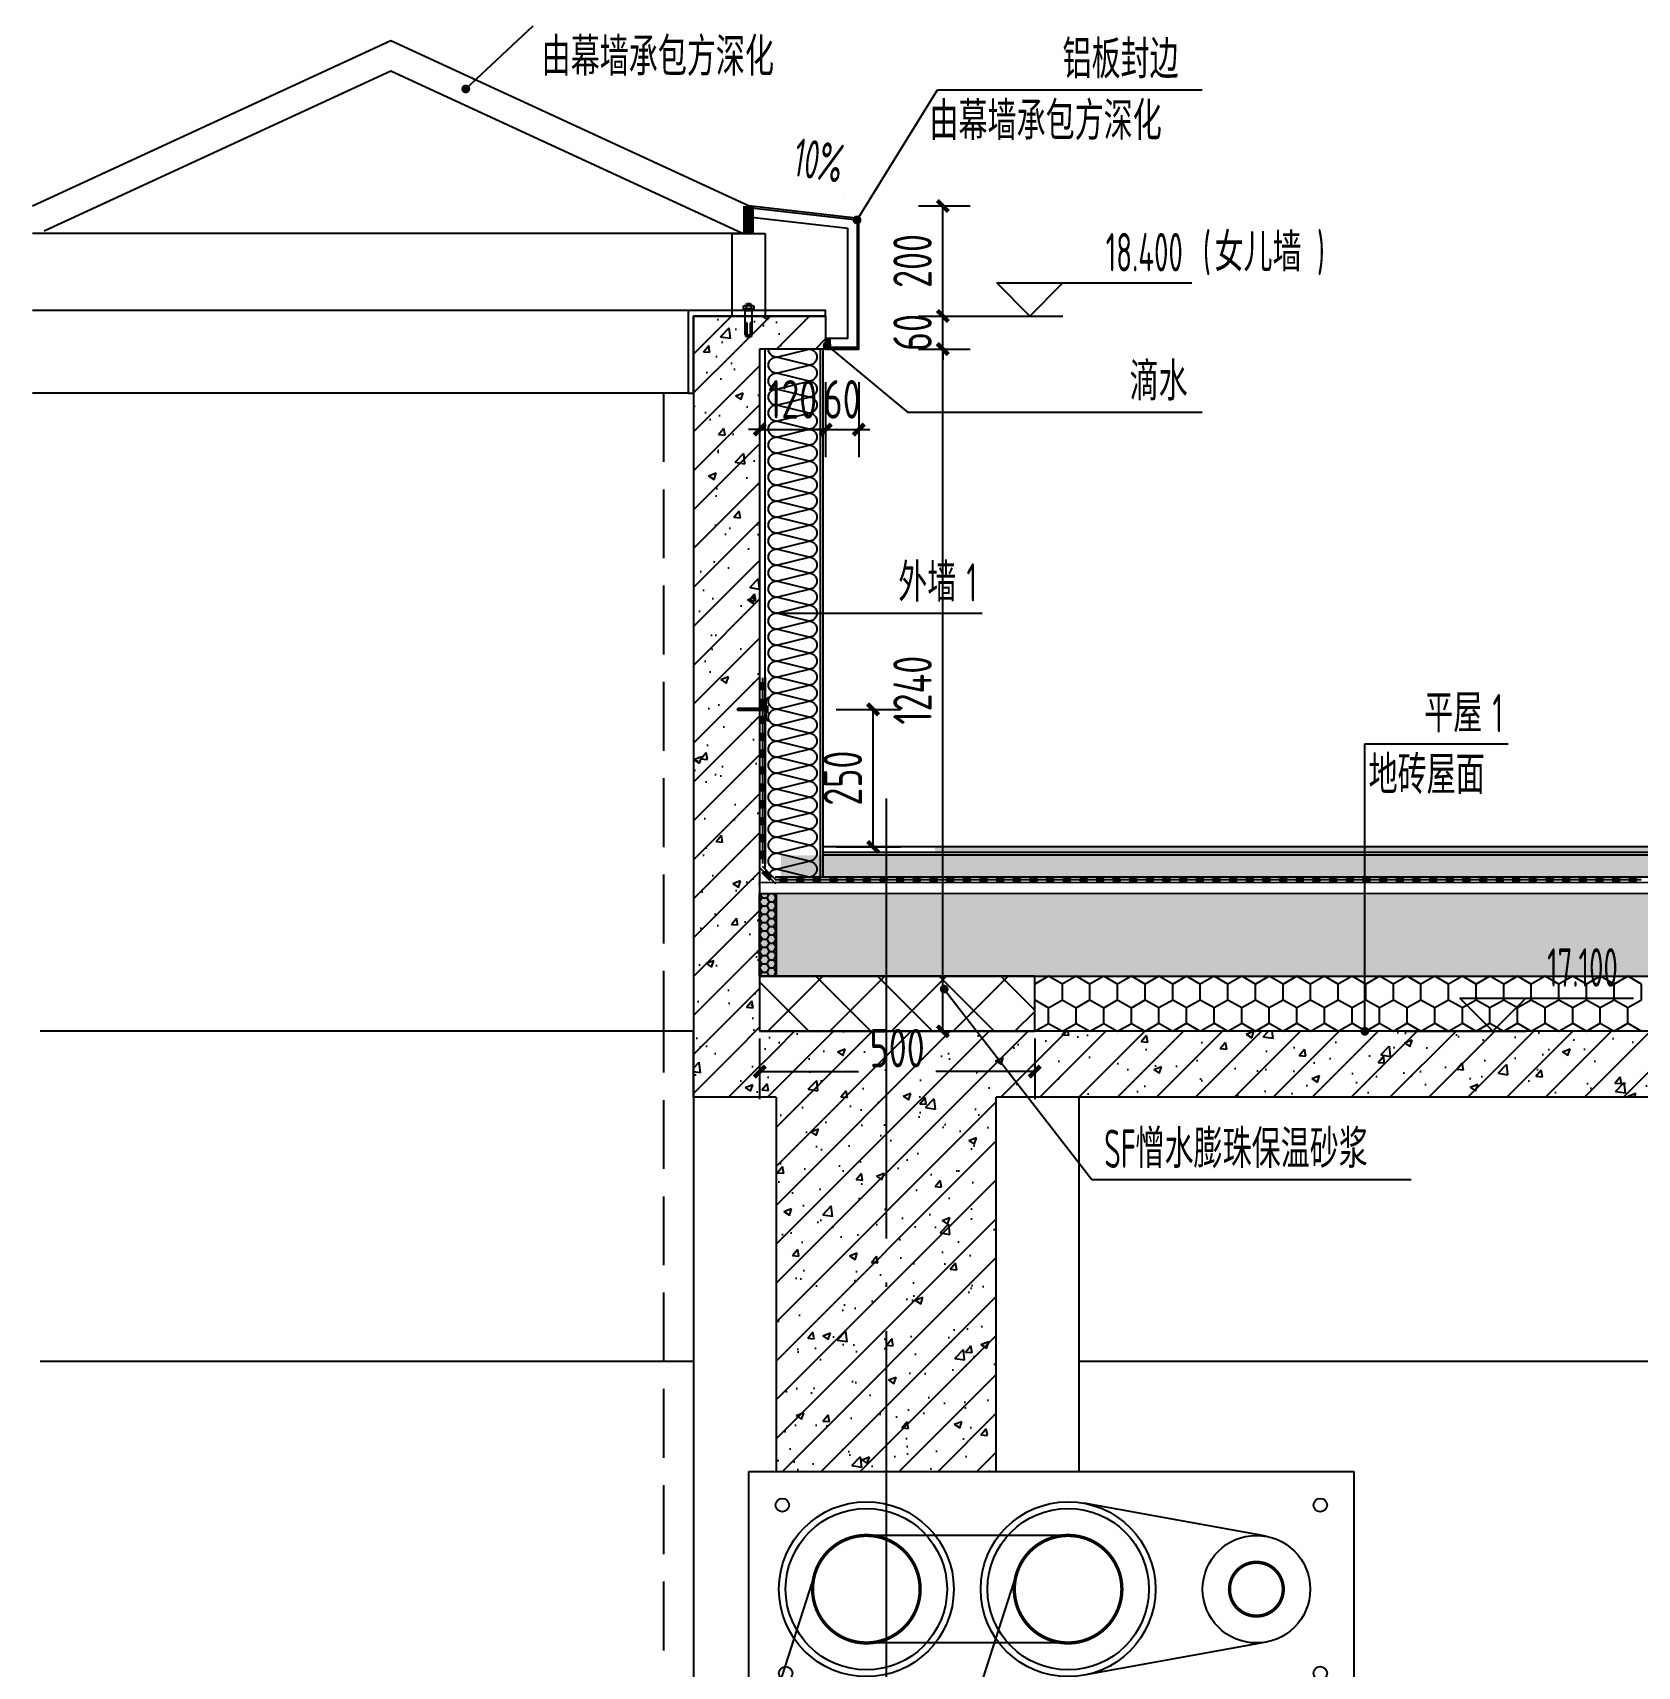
# Model space of a CAD drawing. Extents: x 198753 to 882193, y -399300 to 132460.
# Drawn here: x 440545 to 443461, y 15946 to 18915 of the extents above; entities that cross this region are included whole.
import ezdxf

# ---------------------------------------------------------------- set-up
doc = ezdxf.new("R2010")
doc.units = 0
doc.header["$LTSCALE"] = 1000
doc.header["$MEASUREMENT"] = 0
doc.linetypes.add('DASH', pattern=[0.35, 0.25, -0.1])
doc.linetypes.add('DOTE', pattern=[2.42, 2, -0.2, 0.02, -0.2])
for name, color, linetype in [('01-标注_尺寸', 124, 'Continuous'), ('01-标注_标高', 200, 'Continuous'), ('01-标注_符号', 200, 'Continuous'), ('02-TEXT_标注', 130, 'Continuous'), ('05-填充_天正', 26, 'Continuous'), ('A-C_窗', 140, 'Continuous'), ('A-D-金属剖线', 200, 'Continuous'), ('A-D_龙骨', 131, 'Continuous'), ('A-O_屋面', 201, 'Continuous'), ('A-O_防水层', 222, 'Continuous'), ('A-STR-面层', 191, 'Continuous'), ('A-SUR_保温', 222, 'Continuous'), ('A-SUR_看线', 231, 'Continuous'), ('A-TECH_结构', 21, 'Continuous'), ('A_AXIS-轴线', 36, 'DOTE'), ('A_STR-砼墙', 51, 'Continuous'), ('A_STR-砼柱', 51, 'Continuous'), ('构造物', 145, 'Continuous'), ('钢龙骨', 173, 'Continuous')]:
    doc.layers.add(name, color=color, linetype=linetype)
doc.styles.add('_TCH_DIM', font='ROS1', dxfattribs={"width": 0.8, "bigfont": 'JD'})
doc.styles.add('_TCH_DIM_T3', font='ROS1', dxfattribs={"width": 0.8, "bigfont": 'JD'})
doc.dimstyles.new('_TCH_ARCH&&20', dxfattribs={"dimtxt": 70, "dimasz": 20, "dimexe": 50, "dimexo": 60, "dimgap": 20, "dimtad": 1, "dimdec": 0, "dimzin": 0, "dimdsep": 46, "dimtxsty": '_TCH_DIM_T3', "dimblk": 'ARCHTICK', "dimcen": 0.09, "dimclrt": 4, "dimazin": 2, "dimtfac": 1, "dimtdec": 0, "dimtix": 1, "dimtmove": 2, "dimatfit": 3, "dimfxl": 0, "dimtolj": 1, "dimtzin": 0, "dimarcsym": 0})
pattern_1 = [(45, (0, 0), (-35.355339, 35.355339), []), (50, (0, 0), (143.452037, -12.550427), [15, -165]), (355, (0, 0), (-27.750267, 150.438427), [12, -132]), (100.4514, (11.95, -1.05), (115.701876, 137.88791), [12.74804, -140.228422]), (46.1842, (0, 40), (213.44821, -33.1038), [22.5, -247.5]), (96.6356, (17.79, 37.24), (186.93254, 194.82357), [19.12206, -210.3426]), (351.1842, (0, 40), (186.93239, 194.82372), [18, -198]), (21, (20, 30), (119.38141, -80.523778), [15, -165]), (326, (20, 30), (48.663066, 145.03001), [12, -132]), (71.4514, (29.95, 23.29), (168.044526, 64.5061), [12.74804, -140.228422]), (37.5, (0, 0), (2.431971, 66.578771), [0, -130.4, 0, -134, 0, -132.5]), (7.5, (0, 0), (52.613907, 78.882342), [0, -76.4, 0, -127.4, 0, -50.5]), (327.5, (-44.6, 0), (106.764487, -4.5109743), [0, -50, 0, -156, 0, -207]), (317.5, (-64.6, 0), (116.637234, 20.020996), [0, -65, 0, -103.6, 0, -147])]

# ---------------------------------------------------------------- blocks, each defined once
blk = doc.blocks.new('双轨双帘防火卷帘门')
for p, q in [((-100, 0), (800, 0)), ((-100, -339.1), (-100, 0)), ((800, 0), (800, -409.1)), ((669.3, -96.3), (398.2, -47.1)), ((375, -95), (75, -95)), ((-1.5, -151.6), (-67.1, -354.7)), ((298.5, -151.6), (232.9, -354.7)), ((375, -255), (75, -255)), ((669.3, -253.7), (398.2, -302.9)), ((800, -339.1), (-100, -339.1)), ((-100, -339.1), (-100, -489.1)), ((200, -339.1), (200, -489.1)), ((-40, -409.1), (-40, -489.1)), ((260, -409.1), (260, -489.1)), ((310, -409.1), (800, -409.1)), ((-85, -489.1), (-85, -474.1)), ((-55, -474.1), (-55, -489.1)), ((215, -489.1), (215, -474.1)), ((245, -474.1), (245, -489.1)), ((-100, -489.1), (-85, -489.1)), ((-55, -489.1), (-40, -489.1)), ((200, -489.1), (215, -489.1)), ((245, -489.1), (260, -489.1))]:
    blk.add_line(p, q)
at = {"const_width": 5}
for points in [[(75, -95, -1), (75, -255, -1), (75, -95, -1)], [(375, -95, -1), (375, -255, -1), (375, -95, -1)], [(655, -135, -1), (655, -215, -1), (655, -135, 687123916425.603516)]]:
    blk.add_lwpolyline(points, format="xyb", dxfattribs=at)
for points in [[(-60, -339.1, 0.285714), (-60, -409.1), (10, -409.1), (10, -339.1)], [(240, -339.1, 0.285714), (240, -409.1), (310, -409.1), (310, -339.1)]]:
    blk.add_lwpolyline(points, format="xyb", close=True, dxfattribs=at)
for centre, radius in [((-50, -50), 10), ((75, -175), 130), ((375, -175), 130), ((750, -50), 10), ((75, -175), 120), ((375, -175), 120), ((655, -175), 80), ((-45, -300), 10), ((750, -300), 10)]:
    blk.add_circle(centre, radius)
blk.add_arc((296.2, -374.1), 66.3, 162.9588, 180)
blk = doc.blocks.new('A$C1C2A6847')
for p, q in [((52, 23.1), (55, 28.3)), ((52, 19.1), (55, 14)), ((55, 28.3), (55, 14))]:
    blk.add_line(p, q)
for points in [[(56, 42.1), (51, 37.1), (51, 5.1), (56, 0.1)], [(56.7, 41.4), (52, 36.7), (52, 26.6)], [(0, 21.1), (2, 23.1), (52, 23.1), (52, 19.1), (2, 19.1), (0, 21.1)], [(52, 25.6), (52, 16.6)], [(52, 15.6), (52, 5.6), (56.7, 0.9)]]:
    blk.add_lwpolyline(points)
for centre, start, end in [((56.4, 41.8), 315, 135), ((52, 26.1), 270, 90), ((52, 16.1), 270, 90), ((56.4, 0.5), 225, 45)]:
    blk.add_arc(centre, 0.5, start, end)
blk = doc.blocks.new('fdsgfd')
at = {"layer": '构造物', "linetype": 'DASH', "ltscale": 0.2}
for p, q in [((-7.9, 1.4), (-11.9, 1.4)), ((-11.9, 1.4), (-11.9, 0)), ((-11.9, 0), (-3.5, 0)), ((-9.2, 8.1), (-9.2, 3.7)), ((-6.8, 2.8), (-7.9, 2.8)), ((-7.9, 2.8), (-7.9, 1.4)), ((7.9, 1.4), (-7.9, 1.4)), ((-3.7, 9), (-7, 9)), ((-6.8, 2.8), (6.8, 2.8)), ((6, 0), (-6, 0)), ((-6, 0), (-6, -45)), ((-4.6, 8.2), (-4.6, 3.6)), ((-3.7, 13), (-4, 12.3)), ((4, 11.7), (-4, 12.3)), ((-4, 12.3), (-3.4, 10.9)), ((-3.4, 10.9), (-4, 9.7)), ((4, 9), (-4, 9.7)), ((-4, 9.7), (-3.7, 9)), ((3.4, 13), (-3.7, 13)), ((4, 9), (-3.7, 9)), ((-3.4, 10.9), (3.4, 10.4)), ((4, 11.7), (3.4, 13)), ((3.4, 10.4), (4, 11.7)), ((4, 9), (3.4, 10.4)), ((3.5, 0), (11.9, 0)), ((7, 9), (4, 9)), ((4.6, 8.2), (4.6, 3.6)), ((6, -45), (6, 0)), ((7.9, 2.8), (6.8, 2.8)), ((7.9, 1.4), (7.9, 2.8)), ((11.9, 1.4), (7.9, 1.4)), ((9.2, 3.7), (9.2, 8.1)), ((11.9, 0), (11.9, 1.4)), ((-6, -45), (-4, -45)), ((-4, -45), (-5.3, -48)), ((-5.3, -48), (5.3, -48)), ((5.3, -48), (4, -45)), ((4, -45), (6, -45))]:
    blk.add_line(p, q, dxfattribs=at)
for points in [[(-6.8, 9, -0.219294), (-4.6, 8.2, -0.173205), (4.6, 8.2, -0.102242), (6.8, 9)], [(-6.8, 2.8, 0.219294), (-4.6, 3.6, 0.173205), (4.6, 3.6, 0.102242), (6.8, 2.8)]]:
    blk.add_lwpolyline(points, format="xyb", dxfattribs=at)
blk.add_lwpolyline([(-4, -45), (-4, -22.3), (-2.7, -22.3), (-2.7, -45), (2.7, -45), (2.7, -22.3), (4, -22.3), (4, -45)], dxfattribs=at)
for centre, radius, start, end in [((-7.1, 6.1), 2.86, 86.7154, 137.7444), ((-6.8, 6.4), 3.56, 227.5084, 271.3321), ((6.9, 6.2), 3.43, 267.786, 313.3734), ((7, 5.8), 3.15, 44.7477, 90.8069)]:
    blk.add_arc(centre, radius, start, end, dxfattribs=at)
blk = doc.blocks.new('kyuhtr')
blk.add_lwpolyline([(50, -30), (200, -30), (200, 30), (50, 30)], close=True)
at = {"const_width": 20}
blk.add_lwpolyline([(50, 0), (0, 0)], dxfattribs=at)
blk = doc.blocks.new('$LinePat$聚苯板')
at = {"color": 0}
for p, q in [((14.8, -8.6), (0, 0)), ((29.7, 0), (14.8, -8.6)), ((14.8, -8.6), (14.8, -25.7)), ((14.8, -25.7), (0, -34.3)), ((0, -34.3), (0, -51.4)), ((29.7, -34.3), (14.8, -25.7)), ((0, -51.4), (14.8, -60)), ((14.8, -60), (29.7, -51.4))]:
    blk.add_line(p, q, dxfattribs=at)
blk = doc.blocks.new('*U237')
at = {"layer": 'A-SUR_保温', "color": 26}
blk.add_lwpolyline([(0, 0), (30, 0), (30, 150.3), (0, 150.3), (0, 0)], dxfattribs=at)
at = {"layer": 'A-SUR_保温', "color": 26, "xscale": -0.5060437014247401, "yscale": 0.5, "zscale": 0.5, "rotation": 270.0000009086517}
for p in [(30, 135.2), (30, 120.2), (30, 105.2), (30, 90.2), (30, 75.1), (30, 60.1), (30, 45.1), (30, 30.1), (30, 15), (30, 0)]:
    blk.add_blockref('$LinePat$聚苯板', p, dxfattribs=at)
blk = doc.blocks.new('_ArchTick')
at = {"color": 0, "linetype": 'ByBlock', "const_width": 0.4}
blk.add_lwpolyline([(-0.5, -0.5), (0.5, 0.5)], dxfattribs=at)
blk = doc.blocks.new('*D2115')
at = {"layer": '01-标注_尺寸', "color": 0, "lineweight": -2, "transparency": 16777216}
for p, q in [((0, -13.3), (0, -123.3)), ((500, -13.3), (500, -123.3)), ((0, -73.3), (179.6, -73.3)), ((500, -73.3), (320.4, -73.3))]:
    blk.add_line(p, q, dxfattribs=at)
at = {"layer": 'Defpoints', "color": 0, "transparency": 16777216}
for p in [(0, 46.7), (500, 46.7), (500, -73.3)]:
    blk.add_point(p, dxfattribs=at)
at = {"layer": '01-标注_尺寸', "color": 0, "lineweight": -2, "transparency": 16777216, "xscale": 20, "yscale": 20, "zscale": 20, "rotation": 180}
blk.add_blockref('_ArchTick', (0, -73.3), dxfattribs=at)
at = {"layer": '01-标注_尺寸', "color": 0, "lineweight": -2, "transparency": 16777216, "xscale": 20, "yscale": 20, "zscale": 20}
blk.add_blockref('_ArchTick', (500, -73.3), dxfattribs=at)
at = {"layer": '01-标注_尺寸', "color": 4, "transparency": 16777216, "insert": (250, -30.6), "char_height": 70, "attachment_point": 5, "style": '_TCH_DIM_T3'}
blk.add_mtext('\\A1;500', dxfattribs=at)
blk = doc.blocks.new('$LinePat$防水层2')
at = {"color": 0}
blk.add_line((0, 0), (600, 0), dxfattribs=at)
blk.add_solid([(150, 0), (450, 0), (150, -100), (450, -100)], dxfattribs=at)
blk = doc.blocks.new('$LinePat$岩棉板')
at = {"color": 0}
for p, q in [((0, -17), (12, -67)), ((12, -67), (24, -17))]:
    blk.add_line(p, q, dxfattribs=at)
for centre, start, end in [((12, -17), 0, 180), ((0, -67), 270, 0), ((24, -67), 180, 270)]:
    blk.add_arc(centre, 12, start, end, dxfattribs=at)
at = {"layer": 'Defpoints'}
blk.add_point((0, 0.1), dxfattribs=at)
at = {"layer": 'Defpoints', "color": 0}
blk.add_point((24, -84), dxfattribs=at)
blk = doc.blocks.new('*D1442')
at = {"layer": '01-标注_尺寸', "color": 0, "lineweight": -2, "transparency": 16777216}
for p, q in [((441986.2, 18279.8), (441986.2, 18143.4)), ((442046.2, 18279.8), (442046.2, 18143.4)), ((441986.2, 18193.4), (441966.2, 18193.4)), ((441986.2, 18193.4), (442046.2, 18193.4)), ((442046.2, 18193.4), (442066.2, 18193.4))]:
    blk.add_line(p, q, dxfattribs=at)
at = {"layer": 'Defpoints', "color": 0, "transparency": 16777216}
for p in [(441986.2, 18339.8), (442046.2, 18339.8), (442046.2, 18193.4)]:
    blk.add_point(p, dxfattribs=at)
at = {"layer": '01-标注_尺寸', "color": 0, "lineweight": -2, "transparency": 16777216, "xscale": 20, "yscale": 20, "zscale": 20}
blk.add_blockref('_ArchTick', (441986.2, 18193.4), dxfattribs=at)
at = {"layer": '01-标注_尺寸', "color": 0, "lineweight": -2, "transparency": 16777216, "xscale": 20, "yscale": 20, "zscale": 20, "rotation": 180}
blk.add_blockref('_ArchTick', (442046.2, 18193.4), dxfattribs=at)
at = {"layer": '01-标注_尺寸', "color": 4, "transparency": 16777216, "insert": (442016.2, 18248.4), "char_height": 70, "attachment_point": 5, "style": '_TCH_DIM_T3'}
blk.add_mtext('\\A1;60', dxfattribs=at)
blk = doc.blocks.new('*D1443')
at = {"layer": '01-标注_尺寸', "color": 0, "lineweight": -2, "transparency": 16777216}
for p, q in [((441866.2, 18279.8), (441866.2, 18143.4)), ((441986.2, 18279.8), (441986.2, 18143.4)), ((441866.2, 18193.4), (441846.2, 18193.4)), ((441866.2, 18193.4), (441986.2, 18193.4)), ((441986.2, 18193.4), (442006.2, 18193.4))]:
    blk.add_line(p, q, dxfattribs=at)
at = {"layer": 'Defpoints', "color": 0, "transparency": 16777216}
for p in [(441866.2, 18339.8), (441986.2, 18339.8), (441986.2, 18193.4)]:
    blk.add_point(p, dxfattribs=at)
at = {"layer": '01-标注_尺寸', "color": 0, "lineweight": -2, "transparency": 16777216, "xscale": 20, "yscale": 20, "zscale": 20}
blk.add_blockref('_ArchTick', (441866.2, 18193.4), dxfattribs=at)
at = {"layer": '01-标注_尺寸', "color": 0, "lineweight": -2, "transparency": 16777216, "xscale": 20, "yscale": 20, "zscale": 20, "rotation": 180}
blk.add_blockref('_ArchTick', (441986.2, 18193.4), dxfattribs=at)
at = {"layer": '01-标注_尺寸', "color": 4, "transparency": 16777216, "insert": (441926.2, 18248.4), "char_height": 70, "attachment_point": 5, "style": '_TCH_DIM_T3'}
blk.add_mtext('\\A1;120', dxfattribs=at)
blk = doc.blocks.new('*D1444')
at = {"layer": '01-标注_尺寸', "color": 0, "lineweight": -2, "transparency": 16777216}
for p, q in [((442155.1, 18599.8), (442249.1, 18599.8)), ((442199.1, 18399.8), (442199.1, 18599.8)), ((442155.1, 18399.8), (442249.1, 18399.8))]:
    blk.add_line(p, q, dxfattribs=at)
at = {"layer": 'Defpoints', "color": 0, "transparency": 16777216}
for p in [(442095.1, 18599.8), (442199.1, 18599.8), (442095.1, 18399.8)]:
    blk.add_point(p, dxfattribs=at)
at = {"layer": '01-标注_尺寸', "color": 0, "lineweight": -2, "transparency": 16777216, "xscale": 20, "yscale": 20, "zscale": 20}
for p, rotation in [((442199.1, 18599.8), 90), ((442199.1, 18399.8), 270)]:
    blk.add_blockref('_ArchTick', p, dxfattribs=dict(at, rotation=rotation))
at = {"layer": '01-标注_尺寸', "color": 4, "transparency": 16777216, "insert": (442144.1, 18499.8), "char_height": 70, "attachment_point": 5, "rotation": 90, "style": '_TCH_DIM_T3'}
blk.add_mtext('\\A1;200', dxfattribs=at)
blk = doc.blocks.new('*D1445')
at = {"layer": '01-标注_尺寸', "color": 0, "lineweight": -2, "transparency": 16777216}
for p, q in [((442199.1, 18399.8), (442199.1, 18419.8)), ((442155.1, 18399.8), (442249.1, 18399.8)), ((442199.1, 18339.8), (442199.1, 18399.8)), ((442155.1, 18339.8), (442249.1, 18339.8)), ((442199.1, 18339.8), (442199.1, 18319.8))]:
    blk.add_line(p, q, dxfattribs=at)
at = {"layer": 'Defpoints', "color": 0, "transparency": 16777216}
for p in [(442095.1, 18399.8), (442199.1, 18399.8), (442095.1, 18339.8)]:
    blk.add_point(p, dxfattribs=at)
at = {"layer": '01-标注_尺寸', "color": 0, "lineweight": -2, "transparency": 16777216, "xscale": 20, "yscale": 20, "zscale": 20}
for p, rotation in [((442199.1, 18399.8), 270), ((442199.1, 18339.8), 90)]:
    blk.add_blockref('_ArchTick', p, dxfattribs=dict(at, rotation=rotation))
at = {"layer": '01-标注_尺寸', "color": 4, "transparency": 16777216, "insert": (442144.1, 18369.8), "char_height": 70, "attachment_point": 5, "rotation": 90, "style": '_TCH_DIM_T3'}
blk.add_mtext('\\A1;60', dxfattribs=at)
blk = doc.blocks.new('*D1446')
at = {"layer": '01-标注_尺寸', "color": 0, "lineweight": -2, "transparency": 16777216}
for p, q in [((442155.1, 18339.8), (442249.1, 18339.8)), ((442199.1, 17100), (442199.1, 18339.8)), ((442155.1, 17100), (442249.1, 17100))]:
    blk.add_line(p, q, dxfattribs=at)
at = {"layer": 'Defpoints', "color": 0, "transparency": 16777216}
for p in [(442095.1, 18339.8), (442199.1, 18339.8), (442095.1, 17100)]:
    blk.add_point(p, dxfattribs=at)
at = {"layer": '01-标注_尺寸', "color": 0, "lineweight": -2, "transparency": 16777216, "xscale": 20, "yscale": 20, "zscale": 20}
for p, rotation in [((442199.1, 18339.8), 90), ((442199.1, 17100), 270)]:
    blk.add_blockref('_ArchTick', p, dxfattribs=dict(at, rotation=rotation))
at = {"layer": '01-标注_尺寸', "color": 4, "transparency": 16777216, "insert": (442144.1, 17719.9), "char_height": 70, "attachment_point": 5, "rotation": 90, "style": '_TCH_DIM_T3'}
blk.add_mtext('\\A1;1240', dxfattribs=at)
blk = doc.blocks.new('*D1457')
at = {"layer": '01-标注_尺寸', "color": 0, "lineweight": -2, "transparency": 16777216}
for p, q in [((442005.4, 17685), (442122.4, 17685)), ((442072.4, 17435), (442072.4, 17685)), ((442005.4, 17435), (442122.4, 17435))]:
    blk.add_line(p, q, dxfattribs=at)
at = {"layer": 'Defpoints', "color": 0, "transparency": 16777216}
for p in [(441945.4, 17685), (442072.4, 17685), (441945.4, 17435)]:
    blk.add_point(p, dxfattribs=at)
at = {"layer": '01-标注_尺寸', "color": 0, "lineweight": -2, "transparency": 16777216, "xscale": 20, "yscale": 20, "zscale": 20}
for p, rotation in [((442072.4, 17685), 90), ((442072.4, 17435), 270)]:
    blk.add_blockref('_ArchTick', p, dxfattribs=dict(at, rotation=rotation))
at = {"layer": '01-标注_尺寸', "color": 4, "transparency": 16777216, "insert": (442017.4, 17560), "char_height": 70, "attachment_point": 5, "rotation": 90, "style": '_TCH_DIM_T3'}
blk.add_mtext('\\A1;250', dxfattribs=at)
blk = doc.blocks.new('dfsgfdgh')
at = {"transparency": 33554641}
h = blk.add_hatch(dxfattribs=at)
h.set_pattern_fill('ANSI37', color=26, scale=50)
h.set_pattern_definition([(45, (4580, -17100), (-56.1266, 56.1266), []), (135, (4580, -17100), (-56.1266, -56.1266), [])])
h.paths.add_polyline_path([(0, 0), (500, 0), (500, 100), (0, 100)])
at = {"color": 26}
blk.add_lwpolyline([(0, 0), (500, 0), (500, 100), (0, 100)], close=True, dxfattribs=at)
at = {"layer": '01-标注_尺寸'}
dim = blk.add_linear_dim(base=(500, -73.3), p1=(0, 46.7), p2=(500, 46.7), angle=360, dimstyle='_TCH_ARCH&&20', dxfattribs=at)
dim.commit()
dim.dimension.update_dxf_attribs({"geometry": '*D2115', "text_midpoint": (250, -30.6), "dimtype": 161})

msp = doc.modelspace()

# ---------------------------------------------------------------- hatches: boundary and pattern name
at = {"layer": '05-填充_天正'}
h = msp.add_hatch(dxfattribs=at)
h.set_pattern_fill('钢筋混凝土', color=256, scale=20, style=0)
h.set_pattern_definition(pattern_1)
h.paths.add_polyline_path([(441746.2, 18399.8), (441746.2, 18339.8), (441986.2, 18339.8), (441986.2, 18399.8)])
h = msp.add_hatch(dxfattribs=at)
h.set_pattern_fill('钢筋混凝土', color=256, scale=20, style=0)
h.set_pattern_definition(pattern_1)
h.paths.add_polyline_path([(441866.2, 18339.8), (441746.2, 18339.8), (441746.2, 17100), (441826.2, 17060), (441866.2, 17100)])
h = msp.add_hatch(dxfattribs=at)
h.set_pattern_fill('钢筋混凝土', color=256, scale=20, style=0)
h.set_pattern_definition(pattern_1)
h.paths.add_polyline_path([(441826.2, 17060), (441746.2, 17100), (441746.2, 16980), (441866.2, 16980)])
h = msp.add_hatch(dxfattribs=at)
h.set_pattern_fill('钢筋混凝土', color=256, scale=20, style=0)
h.set_pattern_definition(pattern_1)
h.paths.add_polyline_path([(441896.2, 16980), (441896.2, 17100), (441866.2, 17100), (441826.2, 17060), (441866.2, 16980)])
h = msp.add_hatch(dxfattribs=at)
h.set_pattern_fill('钢筋混凝土', color=256, scale=20, style=0)
h.set_pattern_definition(pattern_1)
h.paths.add_polyline_path([(442296.2, 16300), (442296.2, 17100), (441896.2, 17100), (441896.2, 16300)])
h = msp.add_hatch(dxfattribs=at)
h.set_pattern_fill('钢筋混凝土', color=256, scale=20, style=0)
h.set_pattern_definition(pattern_1)
h.paths.add_polyline_path([(442296.2, 17100), (442296.2, 16980), (444196.2, 16980), (444196.2, 17100)])
at = {"layer": 'A-SUR_保温'}
h = msp.add_hatch(dxfattribs=at)
h.set_pattern_fill('ANSI36', color=26, scale=10)
h.set_pattern_definition([(45, (333711.75, 419523.093), (8.4189901, 30.8696304), [39.6875, -7.9375, 0, -7.9375])])
h.paths.add_polyline_path([(445223.9, 17425), (445223.9, 17435), (442185, 17435), (442185, 17425)])
h = msp.add_hatch(dxfattribs=at)
h.set_pattern_fill('混凝土', color=26, scale=15)
h.set_pattern_definition([(50, (333711.75, 419523.09), (107.589027, -9.41282), [11.25, -123.75]), (355, (333711.75, 419523.09), (-20.8127, 112.82882), [9, -99]), (100.4514, (333720.72, 419522.31), (86.776407, 103.415931), [9.561029, -105.171317]), (46.1842, (333711.75, 419553.09), (160.086157, -24.827852), [16.875, -185.625]), (96.6356, (333725.09, 419551.02), (140.199406, 146.11768), [14.34154, -157.75695]), (351.1842, (333711.75, 419553.1), (140.19929, 146.11779), [13.5, -148.5]), (21, (333726.75, 419545.59), (89.536058, -60.392834), [11.25, -123.75]), (326, (333726.75, 419545.59), (36.4973, 108.772507), [9, -99]), (71.4514, (333734.21, 419540.56), (126.033394, 48.379575), [9.561029, -105.171317]), (37.5, (333711.75, 419523.093), (1.8239783, 49.934078), [0, -97.8, 0, -100.5, 0, -99.375]), (7.5, (333711.75, 419523.093), (39.4604306, 59.161757), [0, -57.3, 0, -95.55, 0, -37.875]), (327.5, (333678.3, 419523.093), (80.0733654, -3.3832308), [0, -37.5, 0, -117, 0, -155.25]), (317.5, (333663.3, 419523.09), (87.477925, 15.015747), [0, -48.75, 0, -77.7, 0, -110.25])])
h.paths.add_polyline_path([(445223.9, 17380.2), (445223.9, 17420), (441904.7, 17420), (441905.3, 17380)])
h = msp.add_hatch(dxfattribs=at)
h.set_pattern_fill('加气混凝土', color=26, scale=20)
h.set_pattern_definition([(0, (453941.29, 415249.9), (120, 240), [0, -240]), (0, (453800.89, 415217.5), (120, 240), [0, -240]), (0, (453878.89, 415215.1), (120, 240), [0, -240]), (0, (453964.09, 415285.9), (120, 240), [0, -240]), (0, (453864.49, 415203.1), (120, 240), [0, -240]), (0, (453988.09, 415437.1), (120, 240), [0, -240]), (0, (453914.89, 415417.9), (120, 240), [0, -240]), (0, (453953.29, 415387.9), (120, 240), [0, -240]), (0, (453757.69, 415383.1), (120, 240), [0, -240]), (0, (453875.29, 415372.3), (120, 240), [0, -240]), (0, (453829.69, 415311.1), (120, 240), [0, -240]), (0, (453832.09, 415221.1), (120, 240), [0, -240]), (0, (453922.09, 415211.5), (120, 240), [0, -240]), (0, (453988.09, 415317.1), (120, 240), [0, -240]), (0, (453763.69, 415279.9), (120, 240), [0, -240]), (0, (453784.09, 415320.7), (120, 240), [0, -240]), (0, (453877.69, 415303.9), (120, 240), [0, -240]), (0, (453844.09, 415269.1), (120, 240), [0, -240]), (0, (453824.89, 415348.3), (120, 240), [0, -240]), (0, (453854.89, 415438.3), (120, 240), [0, -240]), (0, (453773.29, 415229.5), (120, 240), [0, -240]), (0, (453905.29, 415389.1), (120, 240), [0, -240]), (0, (453793.69, 415392.7), (120, 240), [0, -240]), (0, (453774.49, 415423.9), (120, 240), [0, -240]), (130.601294, (453973.343, 415361.95), (-599.99999337, 720.00000315), [10.53662, -4414.8444]), (18.434949, (453956.2, 415366.52), (599.9999978, 239.9999982), [10.8421, -1507.05116]), (90, (453956.2, 415356.24), (120, 240), [10.28571, -469.71426]), (161.565051, (453966.486, 415352.807), (-600.000003, 239.999982), [10.8421, -1507.05116]), (53.130102, (453966.486, 415352.807), (120, 240), [11.42857, -1188.5714]), (135, (453975.63, 415230.52), (-120.000015, 239.999984), [9.69746, -669.12504]), (45, (453961.91, 415230.52), (120, 239.999999), [9.69746, -669.12504]), (135, (453968.77, 415223.664), (-120.000015, 239.999984), [9.69746, -669.12504]), (45, (453968.77, 415223.664), (120, 239.999999), [9.69746, -669.12504]), (116.56505, (453860.2, 415391.66), (-2e-05, 479.99999), [12.77753, -255.5506]), (180, (453854.49, 415403.1), (-120, 240), [13.71429, -226.2857]), (63.43495, (453835.06, 415391.66), (1e-06, 480), [12.77753, -255.5506]), (116.56505, (453840.77, 415380.24), (-2e-05, 479.99999), [12.77753, -255.5506]), (0, (453840.77, 415380.24), (120, 240), [13.71429, -226.2857]), (63.43495, (453854.49, 415380.24), (1e-06, 480), [12.77753, -255.5506]), (107.102728, (453950.4855, 415310.521), (-359.99998624, 1200.00000194), [15.54454, -6513.161]), (143.972626, (453945.914, 415325.379), (-2279.9999711, 1679.9999981), [15.54454, -3248.808]), (180, (453933.34, 415334.52), (-120, 240), [14.85714, -225.14284]), (36.0273733, (453905.914, 415325.379), (2279.99998315, 1679.9999819), [15.54454, -3248.808]), (71.565051, (453901.343, 415311.664), (360.000002, 1199.999998), [14.45613, -1503.43712]), (107.102728, (453905.914, 415296.807), (-359.99998624, 1200.00000194), [15.54454, -6513.161]), (143.972626, (453918.486, 415287.664), (-2279.9999711, 1679.9999981), [15.54454, -3248.808]), (0, (453918.49, 415287.66), (120, 240), [14.85714, -225.14284]), (36.0273733, (453933.343, 415287.664), (2279.99998315, 1679.9999819), [15.54454, -3248.808]), (71.565051, (453945.914, 415296.807), (360.000002, 1199.999998), [14.45613, -1503.43712]), (150.255118, (453952.77, 415422.52), (-360.0000009, 239.999997), [9.21401, -1925.72784]), (90, (453944.77, 415417.95), (120, 240), [9.14286, -470.8571]), (29.744881, (453944.77, 415417.95), (360.0000002, 239.9999989), [9.21401, -1925.72784]), (116.56505, (453896.77, 415252.24), (-2e-05, 479.99999), [12.77753, -255.5506]), (168.690067, (453891.057, 415263.664), (-1080.0000008, 239.999994), [11.6549, -2435.8742]), (41.185925, (453870.486, 415257.95), (2999.99998182, 2639.9999769), [12.14874, -5090.3208]), (90, (453870.49, 415246.52), (120, 240), [11.42857, -468.5714]), (138.814074, (453879.628, 415238.521), (-2999.99994668, 2640.0000168), [12.14874, -5090.3208]), (16.6992442, (453879.628, 415238.521), (3959.9999702, 1199.99998743), [11.93178, -4999.415]), (60.945396, (453891.057, 415241.95), (119.99999968, 239.99999788), [11.76643, -4930.1358]), (109.983106, (453796.2, 415352.807), (-600.00000226, 1679.99999555), [13.3768, -5604.879]), (155.556045, (453791.628, 415365.379), (-1560.00000595, 719.99998504), [13.8092, -5786.0526]), (24.4439547, (453766.486, 415365.379), (1560.00000078, 719.99999654), [13.8092, -5786.0526]), (70.0168934, (453761.914, 415352.807), (600.0000018, 1679.99999583), [13.3768, -5604.879]), (109.983106, (453766.486, 415340.236), (-600.00000226, 1679.99999555), [13.3768, -5604.879]), (160.016893, (453779.057, 415335.664), (-600.0000004, 239.9999891), [13.3768, -2795.751]), (19.9831065, (453779.057, 415335.664), (599.9999967, 239.9999996), [13.3768, -2795.751]), (70.0168934, (453791.628, 415340.236), (600.0000018, 1679.99999583), [13.3768, -5604.879]), (122.005383, (453885.343, 415331.093), (-120.0000161, 239.9999877), [10.78169, -2253.3736]), (18.434949, (453869.343, 415336.807), (599.9999978, 239.9999982), [10.8421, -1507.05116]), (90, (453869.34, 415326.52), (120, 240), [10.28571, -469.71426]), (161.565051, (453879.63, 415323.093), (-600.000003, 239.999982), [10.8421, -1507.05116]), (54.462322, (453879.628, 415323.093), (839.9999988, 1199.9999982), [9.83123, -4119.2846]), (116.56505, (453815.63, 415272.8), (-2e-05, 479.99999), [12.77753, -255.5506]), (180, (453809.91, 415284.24), (-120, 240), [12.57143, -227.42856]), (59.0362434, (453790.486, 415272.807), (120.0000004, 239.9999988), [13.32789, -2785.5288]), (120.963756, (453797.343, 415261.379), (-120.0000164, 239.999989), [13.32789, -2785.5288]), (0, (453797.34, 415261.38), (120, 240), [12.57143, -227.42856]), (63.43495, (453809.91, 415261.38), (1e-06, 480), [12.77753, -255.5506])])
h.paths.add_polyline_path([(445223.9, 17200.6), (445223.9, 17350.2), (441865, 17350), (441866.2, 17200)])

# ---------------------------------------------------------------- linework, layer by layer
at = {"layer": '01-标注_标高'}
for p, q in [((442357.4, 18399.8), (442297.4, 18459.8)), ((442297.4, 18459.8), (442652, 18459.8)), ((442357.4, 18399.8), (442417.4, 18459.8)), ((442197.4, 18399.8), (442417.4, 18399.8)), ((443198.5, 17100), (443138.5, 17160)), ((443138.5, 17160), (443454.3, 17160)), ((443198.5, 17100), (443258.5, 17160)), ((443038.5, 17100), (443258.5, 17100))]:
    msp.add_line(p, q, dxfattribs=at)
at = {"layer": '01-标注_符号'}
for p, q in [((441332.1, 18812.4), (441454.8, 18927.3)), ((442043.2, 18574.4), (442189.7, 18810.6)), ((442189.7, 18810.6), (442670.3, 18810.6)), ((441988.8, 18346.2), (442135.2, 18225.2)), ((442135.2, 18225.2), (442670.3, 18225.2)), ((441895, 17859.7), (442130.2, 17859.7)), ((442130.2, 17859.7), (442270.7, 17859.7)), ((442966.1, 17100), (442966.1, 17622.2)), ((442966.1, 17622.2), (443226.7, 17622.2)), ((442201.7, 17176.7), (442469.7, 16830.5)), ((442469.7, 16830.5), (443050.4, 16830.5))]:
    msp.add_line(p, q, dxfattribs=at)
at = {"layer": '01-标注_符号', "const_width": 8}
for points in [[(441329.2, 18809.7, 1), (441335.1, 18815.1, 1)], [(442041.1, 18571, 1), (442045.4, 18577.8, 1)], [(441985.7, 18348.7, 1), (441991.9, 18343.6, 1)], [(442199.2, 17179.8, 1), (442204.1, 17173.5, 1)], [(442966.1, 17096, 1), (442966.1, 17104, 1)]]:
    msp.add_lwpolyline(points, format="xyb", close=True, dxfattribs=at)
at = {"layer": '01-标注_符号'}
msp.add_lwpolyline([(441903.9, 18636.6, 0, 0, 0), (441961.3, 18627.9, 16, 0, 0), (442020.6, 18618.8, 0, 0, 0)], format="xyseb", dxfattribs=at)
at = {"layer": 'A-C_窗'}
for points in [[(441846.2, 18599.8), (441196.2, 18899.8), (440544.9, 18599.2)], [(441835.3, 18549.8), (441196.2, 18844.7), (440565.9, 18553.8)]]:
    msp.add_lwpolyline(points, dxfattribs=at)
at = {"layer": 'A-D-金属剖线'}
for points in [[(441986.2, 18339.8), (442046.2, 18339.8), (442046.2, 18577.2), (441846.2, 18599.8)], [(441846.2, 18596.7), (442043.2, 18574.4), (442043.2, 18342.8), (441986.2, 18342.8)], [(441986.2, 18359.8), (442026.2, 18359.8), (442026.2, 18558.8), (441846.2, 18579.3)]]:
    msp.add_lwpolyline(points, dxfattribs=at)
msp.add_lwpolyline([(441866.2, 18409.8), (441736.2, 18409.8), (441736.2, 18259.8), (441746.2, 18259.8), (441746.2, 18399.8), (441986.2, 18399.8), (441986.2, 18409.8)], close=True, dxfattribs=at)
at = {"layer": 'A-D-金属剖线', "const_width": 10}
msp.add_lwpolyline([(441991.2, 18359.8), (441991.2, 18339.8)], dxfattribs=at)
at = {"layer": 'A-D_龙骨'}
msp.add_line((441846.2, 18549.8), (440544.9, 18549.8), dxfattribs=at)
at = {"layer": 'A-O_屋面'}
for p, q in [((445223.9, 17435), (441980, 17435)), ((445223.9, 17425), (441980, 17425)), ((445223.9, 17420), (441980, 17420)), ((445223.9, 17370.2), (441865, 17370)), ((445223.9, 17350.2), (441866.2, 17350)), ((441866.2, 17200), (445223.9, 17200))]:
    msp.add_line(p, q, dxfattribs=at)
at = {"layer": 'A-O_防水层'}
for points in [[(445223.9, 17380.2), (441894.6, 17380)], [(445223.9, 17370.2), (441894.7, 17370)]]:
    msp.add_lwpolyline(points, dxfattribs=at)
at = {"layer": 'A-STR-面层', "linetype": 'DASH', "ltscale": 0.5}
msp.add_lwpolyline([(441736.2, 18259.8), (441691.2, 18259.8), (441691.2, 17150), (441691.2, 17150), (441691.2, 15700), (443996.2, 15700)], dxfattribs=at)
at = {"layer": 'A-SUR_保温'}
for p, q in [((441876.2, 17395.3), (441876.2, 18339.8)), ((441976.2, 18339.8), (441976.2, 17379.4)), ((441981.2, 18339.8), (441981.2, 17379.4))]:
    msp.add_line(p, q, dxfattribs=at)
at = {"layer": 'A-TECH_结构'}
for p, q in [((441746.2, 17100), (440558.8, 17100)), ((441746.2, 16500), (440558.8, 16500)), ((443996.2, 16500), (442446.2, 16500))]:
    msp.add_line(p, q, dxfattribs=at)
for points in [[(441746.2, 17100), (441746.2, 14800)], [(442446.2, 16980), (442446.2, 16300)]]:
    msp.add_lwpolyline(points, dxfattribs=at)
at = {"layer": 'A_AXIS-轴线', "ltscale": 0.4}
msp.add_line((442096.2, 17523.3), (442096.2, 11021.5), dxfattribs=at)
at = {"layer": 'A_STR-砼墙'}
for p, q in [((441746.2, 18399.8), (441746.2, 18339.8)), ((441986.2, 18399.8), (441746.2, 18399.8)), ((441986.2, 18399.8), (441986.2, 18339.8)), ((441746.2, 18339.8), (441746.2, 17100)), ((441866.2, 18339.8), (441866.2, 17100)), ((441986.2, 18339.8), (441866.2, 18339.8)), ((441746.2, 17100), (441746.2, 17100)), ((441746.2, 16980), (441746.2, 17100)), ((441896.2, 17100), (441866.2, 17100)), ((444196.2, 17100), (442296.2, 17100)), ((441866.2, 16980), (441746.2, 16980)), ((441896.2, 16980), (441866.2, 16980)), ((444196.2, 16980), (442296.2, 16980))]:
    msp.add_line(p, q, dxfattribs=at)
at = {"layer": 'A_STR-砼柱'}
for p, q in [((442296.2, 17100), (441896.2, 17100)), ((441896.2, 16980), (441896.2, 16300)), ((442296.2, 16300), (442296.2, 16980)), ((441896.2, 16300), (442296.2, 16300))]:
    msp.add_line(p, q, dxfattribs=at)
at = {"layer": '钢龙骨'}
for p, q in [((441736.2, 18409.8), (440544.9, 18409.8)), ((441736.2, 18259.8), (440544.9, 18259.8))]:
    msp.add_line(p, q, dxfattribs=at)

# ---------------------------------------------------------------- block references
at = {"xscale": -1}
msp.add_blockref('fdsgfd', (441846.2, 18409.8), dxfattribs=at)
at = {"layer": 'A-D_龙骨', "xscale": -1, "rotation": 90}
msp.add_blockref('kyuhtr', (441846.2, 18599.8), dxfattribs=at)
at = {"layer": 'A-O_防水层', "yscale": 0.05, "zscale": 0.05}
for p, xscale, rotation in [((441871.2, 17742.5), 0.05114198103585627, 270.0000000063334), ((441876.2, 17742.5), 0.05114198103585627, 270.0000000063334), ((441871.2, 17711.8), 0.05114198103585627, 270.0000000063334), ((441876.2, 17711.8), 0.05114198103585627, 270.0000000063334), ((441871.2, 17681.2), 0.05114198103585627, 270.0000000063334), ((441876.2, 17681.2), 0.05114198103585627, 270.0000000063334), ((441871.2, 17650.5), 0.05114198103585627, 270.0000000063334), ((441876.2, 17650.5), 0.05114198103585627, 270.0000000063334), ((441871.2, 17619.8), 0.05114198103585627, 270.0000000063334), ((441876.2, 17619.8), 0.05114198103585627, 270.0000000063334), ((441871.2, 17589.1), 0.05114198103585627, 270.0000000063334), ((441876.2, 17589.1), 0.05114198103585627, 270.0000000063334), ((441871.2, 17558.4), 0.05114198103585627, 270.0000000063334), ((441876.2, 17558.4), 0.05114198103585627, 270.0000000063334), ((441871.2, 17527.7), 0.05114198103585627, 270.0000000063334), ((441876.2, 17527.7), 0.05114198103585627, 270.0000000063334), ((441871.2, 17497.1), 0.05114198103585627, 270.0000000063334), ((441876.2, 17497.1), 0.05114198103585627, 270.0000000063334), ((441871.2, 17466.4), 0.05114198103585627, 270.0000000063334), ((441876.2, 17466.4), 0.05114198103585627, 270.0000000063334), ((441871.2, 17435.7), 0.05114198103585627, 270.0000000063334), ((441876.2, 17435.7), 0.05114198103585627, 270.0000000063334), ((441865, 17398.8), 0.07071067811865477, 315), ((441871.1, 17399.8), 0.05892556509887897, 315), ((441924.9, 17380), -0.0504429567074523, 0.003879946162825606), ((441925, 17375), -0.05044193855295618, 0.003646830588250091), ((441955.2, 17380), -0.0504429567074523, 0.003879946162825606), ((441955.2, 17375), -0.05044193855295618, 0.003646830588250091), ((441985.4, 17380), -0.0504429567074523, 0.003879946162825606), ((441985.5, 17375), -0.05044193855295618, 0.003646830588250091), ((442015.7, 17380), -0.0504429567074523, 0.003879946162825606), ((442015.8, 17375), -0.05044193855295618, 0.003646830588250091), ((442046, 17380), -0.0504429567074523, 0.003879946162825606), ((442046, 17375), -0.05044193855295618, 0.003646830588250091), ((442076.2, 17380), -0.0504429567074523, 0.003879946162825606), ((442076.3, 17375), -0.05044193855295618, 0.003646830588250091), ((442106.5, 17380), -0.0504429567074523, 0.003879946162825606), ((442106.6, 17375), -0.05044193855295618, 0.003646830588250091), ((442136.8, 17380), -0.0504429567074523, 0.003879946162825606), ((442136.8, 17375), -0.05044193855295618, 0.003646830588250091), ((442167, 17380), -0.0504429567074523, 0.003879946162825606), ((442167.1, 17375), -0.05044193855295618, 0.003646830588250091), ((442197.3, 17380), -0.0504429567074523, 0.003879946162825606), ((442197.4, 17375), -0.05044193855295618, 0.003646830588250091), ((442227.6, 17380), -0.0504429567074523, 0.003879946162825606), ((442227.6, 17375), -0.05044193855295618, 0.003646830588250091), ((442257.8, 17380), -0.0504429567074523, 0.003879946162825606), ((442257.9, 17375), -0.05044193855295618, 0.003646830588250091), ((442288.1, 17380), -0.0504429567074523, 0.003879946162825606), ((442288.2, 17375), -0.05044193855295618, 0.003646830588250091), ((442318.4, 17380), -0.0504429567074523, 0.003879946162825606), ((442318.4, 17375), -0.05044193855295618, 0.003646830588250091), ((442348.6, 17380), -0.0504429567074523, 0.003879946162825606), ((442348.7, 17375), -0.05044193855295618, 0.003646830588250091), ((442378.9, 17380), -0.0504429567074523, 0.003879946162825606), ((442378.9, 17375), -0.05044193855295618, 0.003646830588250091), ((442409.2, 17380), -0.0504429567074523, 0.003879946162825606), ((442409.2, 17375), -0.05044193855295618, 0.003646830588250091), ((442439.4, 17380), -0.0504429567074523, 0.003879946162825606), ((442439.5, 17375), -0.05044193855295618, 0.003646830588250091), ((442469.7, 17380), -0.0504429567074523, 0.003879946162825606), ((442469.7, 17375), -0.05044193855295618, 0.003646830588250091), ((442500, 17380), -0.0504429567074523, 0.003879946162825606), ((442500, 17375), -0.05044193855295618, 0.003646830588250091), ((442530.2, 17380), -0.0504429567074523, 0.003879946162825606), ((442530.3, 17375), -0.05044193855295618, 0.003646830588250091), ((442560.5, 17380), -0.0504429567074523, 0.003879946162825606), ((442560.5, 17375), -0.05044193855295618, 0.003646830588250091), ((442590.8, 17380), -0.0504429567074523, 0.003879946162825606), ((442590.8, 17375), -0.05044193855295618, 0.003646830588250091), ((442621, 17380), -0.0504429567074523, 0.003879946162825606), ((442621.1, 17375), -0.05044193855295618, 0.003646830588250091), ((442651.3, 17380), -0.0504429567074523, 0.003879946162825606), ((442651.3, 17375), -0.05044193855295618, 0.003646830588250091), ((442681.5, 17380), -0.0504429567074523, 0.003879946162825606), ((442681.6, 17375.1), -0.05044193855295618, 0.003646830588250091), ((442711.8, 17380), -0.0504429567074523, 0.003879946162825606), ((442711.9, 17375.1), -0.05044193855295618, 0.003646830588250091), ((442742.1, 17380), -0.0504429567074523, 0.003879946162825606), ((442742.1, 17375.1), -0.05044193855295618, 0.003646830588250091), ((442772.3, 17380), -0.0504429567074523, 0.003879946162825606), ((442772.4, 17375.1), -0.05044193855295618, 0.003646830588250091), ((442802.6, 17380), -0.0504429567074523, 0.003879946162825606), ((442802.7, 17375.1), -0.05044193855295618, 0.003646830588250091), ((442832.9, 17380), -0.0504429567074523, 0.003879946162825606), ((442832.9, 17375.1), -0.05044193855295618, 0.003646830588250091), ((442863.1, 17380), -0.0504429567074523, 0.003879946162825606), ((442863.2, 17375.1), -0.05044193855295618, 0.003646830588250091), ((442893.4, 17380), -0.0504429567074523, 0.003879946162825606), ((442893.5, 17375.1), -0.05044193855295618, 0.003646830588250091), ((442923.7, 17380), -0.0504429567074523, 0.003879946162825606), ((442923.7, 17375.1), -0.05044193855295618, 0.003646830588250091), ((442953.9, 17380), -0.0504429567074523, 0.003879946162825606), ((442954, 17375.1), -0.05044193855295618, 0.003646830588250091), ((442984.2, 17380), -0.0504429567074523, 0.003879946162825606), ((442984.3, 17375.1), -0.05044193855295618, 0.003646830588250091), ((443014.5, 17380), -0.0504429567074523, 0.003879946162825606), ((443014.5, 17375.1), -0.05044193855295618, 0.003646830588250091), ((443044.7, 17380), -0.0504429567074523, 0.003879946162825606), ((443044.8, 17375.1), -0.05044193855295618, 0.003646830588250091), ((443075, 17380), -0.0504429567074523, 0.003879946162825606), ((443075, 17375.1), -0.05044193855295618, 0.003646830588250091), ((443105.3, 17380), -0.0504429567074523, 0.003879946162825606), ((443105.3, 17375.1), -0.05044193855295618, 0.003646830588250091), ((443135.5, 17380), -0.0504429567074523, 0.003879946162825606), ((443135.6, 17375.1), -0.05044193855295618, 0.003646830588250091), ((443165.8, 17380.1), -0.0504429567074523, 0.003879946162825606), ((443165.8, 17375.1), -0.05044193855295618, 0.003646830588250091), ((443196.1, 17380.1), -0.0504429567074523, 0.003879946162825606), ((443196.1, 17375.1), -0.05044193855295618, 0.003646830588250091), ((443226.3, 17380.1), -0.0504429567074523, 0.003879946162825606), ((443226.4, 17375.1), -0.05044193855295618, 0.003646830588250091), ((443256.6, 17380.1), -0.0504429567074523, 0.003879946162825606), ((443256.6, 17375.1), -0.05044193855295618, 0.003646830588250091), ((443286.9, 17380.1), -0.0504429567074523, 0.003879946162825606), ((443286.9, 17375.1), -0.05044193855295618, 0.003646830588250091), ((443317.1, 17380.1), -0.0504429567074523, 0.003879946162825606), ((443317.2, 17375.1), -0.05044193855295618, 0.003646830588250091), ((443347.4, 17380.1), -0.0504429567074523, 0.003879946162825606), ((443347.4, 17375.1), -0.05044193855295618, 0.003646830588250091), ((443377.7, 17380.1), -0.0504429567074523, 0.003879946162825606), ((443377.7, 17375.1), -0.05044193855295618, 0.003646830588250091), ((443407.9, 17380.1), -0.0504429567074523, 0.003879946162825606), ((443408, 17375.1), -0.05044193855295618, 0.003646830588250091), ((443438.2, 17380.1), -0.0504429567074523, 0.003879946162825606), ((443438.2, 17375.1), -0.05044193855295618, 0.003646830588250091), ((443468.5, 17380.1), -0.0504429567074523, 0.003879946162825606), ((443468.5, 17375.1), -0.05044193855295618, 0.003646830588250091)]:
    msp.add_blockref('$LinePat$防水层2', p, dxfattribs=dict(at, xscale=xscale, rotation=rotation))
at = {"layer": 'A-SUR_保温', "xscale": -1.21187097708717, "yscale": 1.188379012465143, "zscale": 1.188379012465143, "rotation": 269.9999999920359}
for p in [(441976.2, 18310.7), (441976.2, 18281.6), (441976.2, 18252.5), (441976.2, 18223.5), (441976.2, 18194.4), (441976.2, 18165.3), (441976.2, 18136.2), (441976.2, 18107.1), (441976.2, 18078), (441976.2, 18049), (441976.2, 18019.9), (441976.2, 17990.8), (441976.2, 17961.7), (441976.2, 17932.6), (441976.2, 17903.5), (441976.2, 17874.4), (441976.2, 17845.4), (441976.2, 17816.3), (441976.2, 17787.2), (441976.2, 17758.1), (441976.2, 17729), (441976.2, 17699.9), (441976.2, 17670.8), (441976.2, 17641.8), (441976.2, 17612.7), (441976.2, 17583.6), (441976.2, 17554.5), (441976.2, 17525.4), (441976.2, 17496.3), (441976.2, 17467.3), (441976.2, 17438.2), (441976.2, 17409.1), (441976.2, 17380)]:
    msp.add_blockref('$LinePat$岩棉板', p, dxfattribs=at)
at = {"layer": 'A-SUR_保温', "color": 26, "xscale": -1}
msp.add_blockref('*U237', (441896.2, 17200), dxfattribs=at)
at = {"layer": 'A-SUR_保温', "color": 26}
msp.add_blockref('dfsgfdgh', (441866.2, 17100), dxfattribs=at)
at = {"layer": 'A-SUR_保温', "color": 26, "xscale": 1.688446473009832, "yscale": 1.666666666666667, "zscale": 1.666666666666667, "rotation": 180.0119382087036}
for p in [(442416.4, 17100), (442466.5, 17100), (442516.7, 17100), (442566.8, 17100), (442616.9, 17100.1), (442667.1, 17100.1), (442717.2, 17100.1), (442767.3, 17100.1), (442817.5, 17100.1), (442867.6, 17100.1), (442917.7, 17100.1), (442967.9, 17100.1), (443018, 17100.1), (443068.1, 17100.1), (443118.3, 17100.2), (443168.4, 17100.2), (443218.5, 17100.2), (443268.7, 17100.2), (443318.8, 17100.2), (443368.9, 17100.2), (443419.1, 17100.2), (443469.2, 17100.2)]:
    msp.add_blockref('$LinePat$聚苯板', p, dxfattribs=at)
at = {"layer": 'A-SUR_看线', "xscale": 1.222222222224259, "yscale": 1.222222222224259, "zscale": 1.222222222224259}
msp.add_blockref('双轨双帘防火卷帘门', (441968.5, 16300), dxfattribs=at)
at = {"layer": '构造物', "linetype": 'DASH', "ltscale": 0.2}
msp.add_blockref('A$C1C2A6847', (441825.2, 17663.9), dxfattribs=at)

# ---------------------------------------------------------------- texts
at = {"layer": '02-TEXT_标注', "style": '_TCH_DIM'}
for s, height, width, p in [('由幕墙承包方深化', 69.46, 0.8, (441470, 18836.3)), ('铝板封边', 69.46, 0.8, (442416.6, 18831.6)), ('由幕墙承包方深化', 69.46, 0.8, (442174.8, 18719.6)), ('(', 70, 0.64, (442672, 18480.8)), ('女儿墙', 69.46, 0.8, (442692.9, 18480.8)), (')', 70, 0.64, (442879.2, 18480.8)), ('18.400', 70, 0.64, (442495.2, 18480.8)), ('滴水', 69.46, 0.8, (442538.6, 18246.2)), ('外墙', 69.46, 0.8, (442118.1, 17880.7)), ('1', 70, 0.64, (442242.2, 17880.7)), ('平屋', 69.46, 0.8, (443074.1, 17643.2)), ('1', 70, 0.64, (443198.2, 17643.2)), ('地砖屋面', 69.46, 0.8, (442973, 17531.2)), ('17.100', 70, 0.64, (443297.5, 17181)), ('憎水膨珠保温砂浆', 69.46, 0.8, (442549.3, 16851.5)), ('SF', 70, 0.64, (442492.5, 16851.5))]:
    msp.add_text(s, height=height, dxfattribs=dict(at, width=width)).set_placement(p)
at = {"layer": '02-TEXT_标注', "style": '_TCH_DIM', "width": 0.64}
msp.add_text('10%', height=70, rotation=351.341, dxfattribs=at).set_placement((441924.8, 18654.7))

# ---------------------------------------------------------------- dimensions: what is measured, and where the dimension line sits
at = {"layer": '01-标注_尺寸'}
for p1, p2, distance, picture, middle in [((442095.1, 18399.8), (442095.1, 18599.8), -104, '*D1444', (442144.1, 18499.8)), ((442095.1, 18339.8), (442095.1, 18399.8), -104, '*D1445', (442144.1, 18369.8)), ((442095.1, 17100), (442095.1, 18339.8), -104, '*D1446', (442144.1, 17719.9)), ((441866.2, 18339.8), (441986.2, 18339.8), -146.4, '*D1443', (441926.2, 18248.4)), ((441986.2, 18339.8), (442046.2, 18339.8), -146.4, '*D1442', (442016.2, 18248.4)), ((441945.4, 17435), (441945.4, 17685), -126.9, '*D1457', (442017.4, 17560))]:
    dim = msp.add_aligned_dim(p1=p1, p2=p2, distance=distance, dimstyle='_TCH_ARCH&&20', dxfattribs=at)
    dim.commit()
    dim.dimension.update_dxf_attribs({"geometry": picture, "text_midpoint": middle})

doc.saveas('drawing.dxf')
